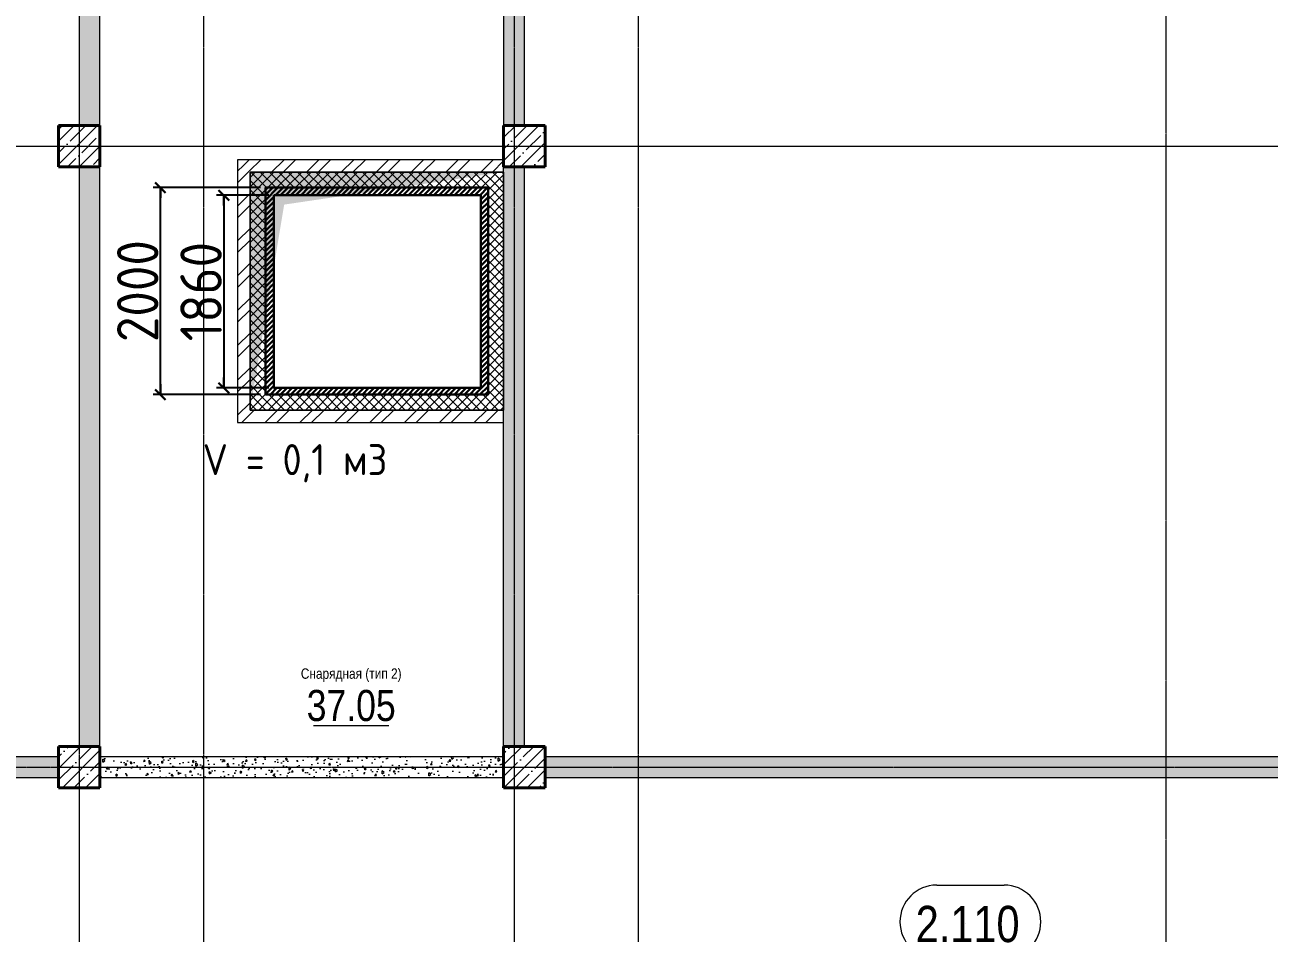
# Model space of a CAD drawing. Header units: millimetres. Extents: x -65509 to 912790, y 446 to 713294.
# Drawn here: x 194770 to 206790, y 229770 to 238548 of the extents above; entities that cross this region are included whole.
import ezdxf
from ezdxf.enums import TextEntityAlignment as Align

# ---------------------------------------------------------------- set-up
doc = ezdxf.new("R2010")
doc.units = ezdxf.units.MM
doc.linetypes.add('CENTER2', pattern=[28.575, 19.05, -3.175, 3.175, -3.175])
doc.linetypes.add('HIDDEN2', pattern=[4.7625, 3.175, -1.5875])
doc.layers.get('Defpoints').update_dxf_attribs({"color": 250})
for name, color, linetype, lineweight in [('10.6) Диафрагмы', 90, 'Continuous', 30), ('A-AREA', 250, 'Continuous', 15), ('АР_Area', 250, 'Continuous', 5), ('АР_Колонны', 250, 'Continuous', 30), ('АР_площадь пом', 250, 'Continuous', 5), ('АР_Стены ЖБ', 250, 'Continuous', 35), ('АР_Стены кирпич', 250, 'Continuous', 20), ('АР_Стены ПЕНОблок', 250, 'Continuous', 20), ('АР_Утеплитель', 250, 'Continuous', 0), ('АР_Штриховка', 250, 'Continuous', 0), ('ОВ_Шахты', 250, 'Continuous', 5), ('РД_Оси_100', 250, 'Continuous', 0)]:
    doc.layers.add(name, color=color, linetype=linetype, lineweight=lineweight)
doc.styles.add('style1', font='ARIALN.TTF')
doc.styles.add('СПДС', font='isocpeur.ttf', dxfattribs={"width": 0.9})
doc.dimstyles.new('Размера А3', dxfattribs={"dimtxt": 400, "dimasz": 100, "dimexe": 70, "dimexo": 50, "dimgap": 20, "dimtad": 1, "dimdec": 0, "dimrnd": 10, "dimzin": 0, "dimdsep": 46, "dimtxsty": 'СПДС', "dimblk": 'ARROWHEAD_6', "dimcen": 1, "dimazin": 0, "dimtfac": 1, "dimtdec": 0, "dimtmove": 2, "dimatfit": 0, "dimfxl": 1, "dimtolj": 1, "dimtzin": 0, "dimarcsym": 0})
pattern_1 = [(45, (142195.16, 127275.07), (-112.2532, 112.2532), []), (45, (142307.41, 127275.07), (-112.2532, 112.2532), [198.4375, -39.6875, 0, -39.6875])]
pattern_2 = [(95, (142195.16, 127275.07), (140.09465, 117.55338), [19.05, -209.55]), (40, (142195.16, 127275.07), (-160.01845, 110.17673), [15.24, -167.64058]), (145.45144, (142206.83, 127284.87), (-19.9238, 227.7301), [16.19, -178.09024]), (91.1842, (142159.24, 127311), (221.41024, 161.9534), [28.575, -314.325]), (141.63556, (142177.7, 127324.5), (-7.0866, 342.82676), [24.285, -267.1356]), (36.18415, (142159.24, 127311), (-7.0866, 342.82676), [22.85997, -251.45973]), (66, (142186.18, 127319.97), (179.51998, 34.89515), [19.05, -209.55]), (11, (142186.18, 127319.97), (-86.53993, 173.9412), [15.24, -167.64]), (116.45145, (142201.14, 127322.88), (92.98005, 208.83634), [16.19, -178.08994]), (82.5, (142195.16, 127275.07), (-57.60547, 61.973414), [0, -165.608, 0, -170.18, 0, -168.275]), (52.5, (142195.16, 127275.07), (-23.58973, 118.087), [0, -97.028, 0, -161.798, 0, -64.135]), (12.5, (142155.105, 127235.02), (99.927863, 91.826196), [0, -63.5, 0, -198.12, 0, -262.89]), (2.5, (142137.14, 127217.06), (86.7639, 122.72239), [0, -82.55, 0, -131.572, 0, -186.69])]

# ---------------------------------------------------------------- blocks, each defined once
blk = doc.blocks.new('СОШ_2200_АР_ОСИ_М100_28.05.24')
at = {"layer": 'РД_Оси_100', "linetype": 'CENTER2'}
for p, q in [((63600, -6155), (63600, 139938.679)), ((-5954.958, 110100), (119910, 110100)), ((35037.55, 110100), (119910, 110100)), ((-5954.958, 104100), (119910, 104100))]:
    blk.add_line(p, q, dxfattribs=at)
for points in [[(53100, 139938.679), (53100, -5755), (52949.266, -6155)], [(54300, 139938.679), (54300, -6155)], [(57300, 139938.679), (57300, -6155)], [(58500, 139938.679), (58500, -6155)]]:
    blk.add_lwpolyline(points, dxfattribs=at)
blk = doc.blocks.new('otv')
at = {"linetype": 'Continuous'}
blk.add_lwpolyline([(0, -1), (0, 0), (1, 0), (1, -1)], close=True, dxfattribs=at)
blk.add_solid([(0, -1), (0, 0), (0.1346, -0.1366), (1, 0)], dxfattribs=at)
blk = doc.blocks.new('MOK-МаркаПом_овал_ареал')
for p, q in [((-2.99, 3.76), (3.52, 3.76)), ((-2.75, -3), (2.75, -3))]:
    blk.add_line(p, q)
for centre, radius, start, end in [((-2.99, 0.21), 3.55, 90, 270), ((3.52, 0.21), 3.55, 270, 90), ((-7.41, 0), 7.16, 0, 0.001)]:
    blk.add_arc(centre, radius, start, end)
at = {"color": 0, "style": 'style1'}
blk.add_attdef('АР-ПОМЕЩЕНИЕ:НОМЕР', text='', height=3, dxfattribs=at).set_placement((0.26, 0), align=Align.MIDDLE)
blk = doc.blocks.new('MOK-МаркаПомещения1')
at = {"layer": 'A-AREA', "color": 0}
blk.add_line((-3.65, -1.94), (3.65, -1.94), dxfattribs=at)
at = {"layer": 'A-AREA', "color": 0, "style": 'style1'}
blk.add_attdef('АР-ПОМЕЩЕНИЕ:ПЛОЩАДЬ', text='', height=3, dxfattribs=at).set_placement((0, 0), align=Align.MIDDLE)
at = {"layer": 'Defpoints', "style": 'style1', "flags": 8}
blk.add_attdef('АР-ПОМЕЩЕНИЕ:НАИМЕНОВАНИЕ', text='', height=1, dxfattribs=at).set_placement((0, 2.96), align=Align.MIDDLE)
blk = doc.blocks.new('ARROWHEAD_6')
at = {"color": 0, "linetype": 'Continuous'}
for p, q in [((0, 0), (-1, 0)), ((-0.5, -0.5), (0.5, 0.5))]:
    blk.add_line(p, q, dxfattribs=at)
blk = doc.blocks.new('*D1085')
at = {"layer": '10.6) Диафрагмы', "color": 0, "lineweight": -2, "transparency": 16777216}
for p, q in [((197045, 236975), (196010, 236975)), ((196080, 235075), (196080, 236875)), ((197045, 234975), (196010, 234975))]:
    blk.add_line(p, q, dxfattribs=at)
at = {"layer": 'Defpoints', "color": 0, "lineweight": 25, "transparency": 16777216}
for p in [(196080, 236975), (197095, 236975), (197095, 234975)]:
    blk.add_point(p, dxfattribs=at)
at = {"layer": '10.6) Диафрагмы', "color": 0, "lineweight": -2, "transparency": 16777216, "xscale": 100, "yscale": 100, "zscale": 100}
for p, rotation in [((196080, 236975), 90), ((196080, 234975), 270)]:
    blk.add_blockref('ARROWHEAD_6', p, dxfattribs=dict(at, rotation=rotation))
at = {"layer": '10.6) Диафрагмы', "color": 0, "lineweight": 25, "transparency": 16777216, "insert": (195860, 235975), "char_height": 400, "attachment_point": 5, "rotation": 90, "style": 'СПДС'}
blk.add_mtext('\\A1;2000', dxfattribs=at)
blk = doc.blocks.new('*D1086')
at = {"layer": '10.6) Диафрагмы', "color": 0, "lineweight": -2, "transparency": 16777216}
for p, q in [((197126, 236902), (196622, 236902)), ((196692, 236802), (196692, 235139)), ((197126, 235039), (196622, 235039))]:
    blk.add_line(p, q, dxfattribs=at)
at = {"layer": 'Defpoints', "color": 0, "lineweight": 25, "transparency": 16777216}
for p in [(197176, 236902), (196692, 235039), (197176, 235039)]:
    blk.add_point(p, dxfattribs=at)
at = {"layer": '10.6) Диафрагмы', "color": 0, "lineweight": -2, "transparency": 16777216, "xscale": 100, "yscale": 100, "zscale": 100}
for p, rotation in [((196692, 236902), 90), ((196692, 235039), 270)]:
    blk.add_blockref('ARROWHEAD_6', p, dxfattribs=dict(at, rotation=rotation))
at = {"layer": '10.6) Диафрагмы', "color": 0, "lineweight": 25, "transparency": 16777216, "insert": (196472, 235970), "char_height": 400, "attachment_point": 5, "rotation": 90, "style": 'СПДС'}
blk.add_mtext('\\A1;1860', dxfattribs=at)

msp = doc.modelspace()

# ---------------------------------------------------------------- hatches: boundary and pattern name
at = {"layer": '10.6) Диафрагмы'}
h = msp.add_hatch(dxfattribs=at)
h.set_pattern_fill('ANSI31', color=256, scale=11)
h.paths.add_polyline_path([(197175.783, 236901.829), (199175.501, 236901.829), (199175.501, 235038.697), (197175.783, 235038.697)], flags=16)
h.paths.add_polyline_path([(197095.157, 234975.073), (199245.157, 234975.073), (199245.157, 236975.073), (197095.157, 236975.073)])
at = {"layer": 'АР_Штриховка', "linetype": 'Continuous', "lineweight": 0}
h = msp.add_hatch(dxfattribs=at)
h.set_pattern_fill('AR-CONC', color=256, angle=-315, style=0)
h.set_pattern_definition([(95, (142195.16, 127275.07), (140.09465, 117.55338), [19.05, -209.55]), (40, (142195.16, 127275.07), (-160.01845, 110.17673), [15.24, -167.64058]), (145.45144, (142206.83, 127284.87), (-19.9238, 227.7301), [16.19, -178.09024]), (91.1842, (142159.24, 127311), (221.41024, 161.9534), [28.575, -314.325]), (141.63556, (142177.7, 127324.5), (-7.0866, 342.82676), [24.285, -267.1356]), (36.18415, (142159.24, 127311), (-7.0866, 342.82676), [22.85997, -251.45973]), (66, (142186.18, 127319.97), (179.51998, 34.89515), [19.05, -209.55]), (11, (142186.18, 127319.97), (-86.53993, 173.9412), [15.24, -167.64]), (116.45145, (142201.14, 127322.88), (92.98005, 208.83634), [16.19, -178.08994]), (82.5, (142195.16, 127275.07), (-57.60547, 61.973414), [0, -165.608, 0, -170.18, 0, -168.275]), (52.5, (142195.16, 127275.07), (-23.58973, 118.087), [0, -97.028, 0, -161.798, 0, -64.135]), (12.5, (142155.105, 127235.02), (99.927863, 91.826196), [0, -63.5, 0, -198.12, 0, -262.89]), (2.5, (142137.14, 127217.06), (86.7639, 122.72239), [0, -82.55, 0, -131.572, 0, -186.69])])
h.paths.add_polyline_path([(195495.157, 243175.073), (195295.157, 243175.073), (195295.157, 237575.073), (195495.157, 237575.073)], flags=0)
h = msp.add_hatch(dxfattribs=at)
h.set_pattern_fill('AR-CONC', color=256, angle=-315, style=0)
h.set_pattern_definition([(95, (142195.16, 127275.07), (140.09465, 117.55338), [19.05, -209.55]), (40, (142195.16, 127275.07), (-160.01845, 110.17673), [15.24, -167.64058]), (145.45144, (142206.83, 127284.87), (-19.9238, 227.7301), [16.19, -178.09024]), (91.1842, (142159.24, 127311), (221.41024, 161.9534), [28.575, -314.325]), (141.63556, (142177.7, 127324.5), (-7.0866, 342.82676), [24.285, -267.1356]), (36.18415, (142159.24, 127311), (-7.0866, 342.82676), [22.85997, -251.45973]), (66, (142186.18, 127319.97), (179.51998, 34.89515), [19.05, -209.55]), (11, (142186.18, 127319.97), (-86.53993, 173.9412), [15.24, -167.64]), (116.45145, (142201.14, 127322.88), (92.98005, 208.83634), [16.19, -178.08994]), (82.5, (142195.16, 127275.07), (-57.60547, 61.973414), [0, -165.608, 0, -170.18, 0, -168.275]), (52.5, (142195.16, 127275.07), (-23.58973, 118.087), [0, -97.028, 0, -161.798, 0, -64.135]), (12.5, (142155.105, 127235.02), (99.927863, 91.826196), [0, -63.5, 0, -198.12, 0, -262.89]), (2.5, (142137.14, 127217.06), (86.7639, 122.72239), [0, -82.55, 0, -131.572, 0, -186.69])])
h.paths.add_polyline_path([(199595.157, 243175.073), (199395.157, 243175.073), (199395.157, 241975.073), (199595.157, 241975.073)], flags=0)
h.paths.add_polyline_path([(199595.157, 239775.073), (199395.157, 239775.073), (199395.157, 237575.073), (199595.157, 237575.073)], flags=0)
at = {"layer": 'АР_Штриховка', "linetype": 'Continuous', "lineweight": 5}
h = msp.add_hatch(dxfattribs=at)
h.set_pattern_fill('ANSI35', color=256, scale=25, style=0)
h.set_pattern_definition(pattern_1)
h.paths.add_polyline_path([(195095.157, 237175.073), (195495.157, 237175.073), (195495.157, 237575.073), (195095.157, 237575.073)], flags=0)
h = msp.add_hatch(dxfattribs=at)
h.set_pattern_fill('ANSI35', color=256, scale=25, style=0)
h.set_pattern_definition(pattern_1)
h.paths.add_polyline_path([(199395.157, 237175.073), (199795.157, 237175.073), (199795.157, 237575.073), (199395.157, 237575.073)], flags=0)
at = {"layer": 'АР_Штриховка', "linetype": 'Continuous', "lineweight": 0}
h = msp.add_hatch(dxfattribs=at)
h.set_pattern_fill('AR-CONC', color=256, angle=-315, style=0)
h.set_pattern_definition([(95, (142195.16, 127275.07), (140.09465, 117.55338), [19.05, -209.55]), (40, (142195.16, 127275.07), (-160.01845, 110.17673), [15.24, -167.64058]), (145.45144, (142206.83, 127284.87), (-19.9238, 227.7301), [16.19, -178.09024]), (91.1842, (142159.24, 127311), (221.41024, 161.9534), [28.575, -314.325]), (141.63556, (142177.7, 127324.5), (-7.0866, 342.82676), [24.285, -267.1356]), (36.18415, (142159.24, 127311), (-7.0866, 342.82676), [22.85997, -251.45973]), (66, (142186.18, 127319.97), (179.51998, 34.89515), [19.05, -209.55]), (11, (142186.18, 127319.97), (-86.53993, 173.9412), [15.24, -167.64]), (116.45145, (142201.14, 127322.88), (92.98005, 208.83634), [16.19, -178.08994]), (82.5, (142195.16, 127275.07), (-57.60547, 61.973414), [0, -165.608, 0, -170.18, 0, -168.275]), (52.5, (142195.16, 127275.07), (-23.58973, 118.087), [0, -97.028, 0, -161.798, 0, -64.135]), (12.5, (142155.105, 127235.02), (99.927863, 91.826196), [0, -63.5, 0, -198.12, 0, -262.89]), (2.5, (142137.14, 127217.06), (86.7639, 122.72239), [0, -82.55, 0, -131.572, 0, -186.69])])
h.paths.add_polyline_path([(195495.157, 237175.073), (195295.157, 237175.073), (195295.157, 231575.073), (195495.157, 231575.073)], flags=0)
h = msp.add_hatch(dxfattribs=at)
h.set_pattern_fill('ANSI32', color=256, scale=25, style=0)
h.set_pattern_definition([(45, (142195.16, 127275.07), (-168.3798, 168.3798), []), (45, (142307.4, 127275.07), (-168.3798, 168.3798), [])])
h.paths.add_polyline_path([(196825.157, 237245.073), (196945.157, 237125.073), (199395.157, 237125.073), (199395.157, 237245.073)], flags=0)
h = msp.add_hatch(dxfattribs=at)
h.set_pattern_fill('ANSI32', color=256, scale=25, style=0)
h.set_pattern_definition([(45, (142195.16, 127275.07), (-168.3798, 168.3798), []), (45, (142307.4, 127275.07), (-168.3798, 168.3798), [])])
h.paths.add_polyline_path([(196825.157, 234705.073), (196945.157, 234825.073), (196945.157, 237125.073), (196825.157, 237245.073)], flags=0)
h = msp.add_hatch(dxfattribs=at)
h.set_pattern_fill('AR-CONC', color=256, angle=-315, style=0)
h.set_pattern_definition([(95, (142195.16, 127275.07), (140.09465, 117.55338), [19.05, -209.55]), (40, (142195.16, 127275.07), (-160.01845, 110.17673), [15.24, -167.64058]), (145.45144, (142206.83, 127284.87), (-19.9238, 227.7301), [16.19, -178.09024]), (91.1842, (142159.24, 127311), (221.41024, 161.9534), [28.575, -314.325]), (141.63556, (142177.7, 127324.5), (-7.0866, 342.82676), [24.285, -267.1356]), (36.18415, (142159.24, 127311), (-7.0866, 342.82676), [22.85997, -251.45973]), (66, (142186.18, 127319.97), (179.51998, 34.89515), [19.05, -209.55]), (11, (142186.18, 127319.97), (-86.53993, 173.9412), [15.24, -167.64]), (116.45145, (142201.14, 127322.88), (92.98005, 208.83634), [16.19, -178.08994]), (82.5, (142195.16, 127275.07), (-57.60547, 61.973414), [0, -165.608, 0, -170.18, 0, -168.275]), (52.5, (142195.16, 127275.07), (-23.58973, 118.087), [0, -97.028, 0, -161.798, 0, -64.135]), (12.5, (142155.105, 127235.02), (99.927863, 91.826196), [0, -63.5, 0, -198.12, 0, -262.89]), (2.5, (142137.14, 127217.06), (86.7639, 122.72239), [0, -82.55, 0, -131.572, 0, -186.69])])
h.paths.add_polyline_path([(199595.157, 237175.073), (199395.157, 237175.073), (199395.157, 237125.073), (199595.157, 237125.073)], flags=0)
h.paths.add_polyline_path([(199595.157, 237125.073), (199395.157, 237125.073), (199395.157, 234825.073), (199595.157, 234825.073)], flags=0)
h.paths.add_polyline_path([(199595.157, 234825.073), (199395.157, 234825.073), (199395.157, 231575.073), (199595.157, 231575.073)], flags=0)
h = msp.add_hatch(dxfattribs=at)
h.set_pattern_fill('ANSI37', color=256, scale=20, style=0)
h.set_pattern_definition([(45, (142195.16, 127275.07), (-44.90128, 44.90128), []), (135, (142195.16, 127275.07), (-44.90128, -44.90128), [])])
h.paths.add_polyline_path([(199245.157, 236975.073), (199395.157, 237125.073), (196945.157, 237125.073), (197095.157, 236975.073)], flags=0)
h = msp.add_hatch(dxfattribs=at)
h.set_pattern_fill('ANSI37', color=256, scale=20, angle=-360, style=0)
h.set_pattern_definition([(45, (142195.16, 127275.07), (-44.90128, 44.90128), []), (135, (142195.16, 127275.07), (-44.90128, -44.90128), [])])
h.paths.add_polyline_path([(197095.157, 236975.073), (196945.157, 237125.073), (196945.157, 234825.073), (197095.157, 234975.073)], flags=0)
h = msp.add_hatch(dxfattribs=at)
h.set_pattern_fill('ANSI37', color=256, scale=20, style=0)
h.set_pattern_definition([(45, (142195.16, 127275.07), (-44.90128, 44.90128), []), (135, (142195.16, 127275.07), (-44.90128, -44.90128), [])])
h.paths.add_polyline_path([(199245.157, 234975.073), (199395.157, 234825.073), (199395.157, 237125.073), (199245.157, 236975.073)], flags=0)
h = msp.add_hatch(dxfattribs=at)
h.set_pattern_fill('ANSI37', color=256, scale=20, style=0)
h.set_pattern_definition([(45, (142195.16, 127275.07), (-44.90128, 44.90128), []), (135, (142195.16, 127275.07), (-44.90128, -44.90128), [])])
h.paths.add_polyline_path([(197095.157, 234975.073), (196945.157, 234825.073), (199395.157, 234825.073), (199245.157, 234975.073)], flags=0)
h = msp.add_hatch(dxfattribs=at)
h.set_pattern_fill('ANSI32', color=256, scale=25, style=0)
h.set_pattern_definition([(45, (142195.16, 127275.07), (-168.3798, 168.3798), []), (45, (142307.4, 127275.07), (-168.3798, 168.3798), [])])
h.paths.add_polyline_path([(196945.157, 234825.073), (196825.157, 234705.073), (199395.157, 234705.073), (199395.157, 234825.073)], flags=0)
at = {"layer": 'АР_Штриховка', "linetype": 'Continuous', "lineweight": 5}
h = msp.add_hatch(dxfattribs=at)
h.set_pattern_fill('ANSI35', color=256, scale=25, style=0)
h.set_pattern_definition(pattern_1)
h.paths.add_polyline_path([(195095.157, 231175.073), (195495.157, 231175.073), (195495.157, 231575.073), (195095.157, 231575.073)], flags=0)
h = msp.add_hatch(dxfattribs=at)
h.set_pattern_fill('ANSI35', color=256, scale=25, style=0)
h.set_pattern_definition(pattern_1)
h.paths.add_polyline_path([(199395.157, 231175.073), (199795.157, 231175.073), (199795.157, 231575.073), (199395.157, 231575.073)], flags=0)
at = {"layer": 'АР_Штриховка', "linetype": 'Continuous', "lineweight": 0}
h = msp.add_hatch(dxfattribs=at)
h.set_pattern_fill('AR-CONC', color=256, angle=45, style=0)
h.set_pattern_definition(pattern_2)
h.paths.add_polyline_path([(195095.157, 231275.073), (195095.157, 231475.073), (194095.158, 231475.073), (194095.158, 231275.073)], flags=0)
h.paths.add_polyline_path([(192295.157, 231275.073), (192295.157, 231475.073), (187995.157, 231475.073), (187995.157, 231275.073)], flags=0)
h = msp.add_hatch(dxfattribs=at)
h.set_pattern_fill('AR-CONC', color=256, angle=45, style=0)
h.set_pattern_definition(pattern_2)
h.paths.add_polyline_path([(199395.157, 231275.073), (199395.157, 231475.073), (195495.157, 231475.073), (195495.157, 231275.073)], flags=0)
h = msp.add_hatch(dxfattribs=at)
h.set_pattern_fill('AR-CONC', color=256, angle=45, style=0)
h.set_pattern_definition(pattern_2)
h.paths.add_polyline_path([(207095.157, 231275.073), (207095.157, 231475.073), (199795.157, 231475.073), (199795.157, 231275.073)], flags=0)

# ---------------------------------------------------------------- linework, layer by layer
at = {"layer": '10.6) Диафрагмы'}
for points in [[(197095.157, 234975.073), (199245.157, 234975.073), (199245.157, 236975.073), (197095.157, 236975.073)], [(197175.783, 236901.829), (199175.501, 236901.829), (199175.501, 235038.697), (197175.783, 235038.697)]]:
    msp.add_lwpolyline(points, close=True, dxfattribs=at)
at = {"layer": 'АР_Колонны', "linetype": 'HIDDEN2', "lineweight": 25}
for p, q in [((195095.157, 237575.073), (195495.157, 237575.073)), ((195095.157, 237175.073), (195095.157, 237575.073)), ((195495.157, 237575.073), (195495.157, 237175.073)), ((199395.157, 237575.073), (199795.157, 237575.073)), ((199395.157, 237175.073), (199395.157, 237575.073)), ((199795.157, 237575.073), (199795.157, 237175.073)), ((195495.157, 237175.073), (195095.157, 237175.073)), ((199795.157, 237175.073), (199395.157, 237175.073)), ((195095.157, 231575.073), (195495.157, 231575.073)), ((195095.157, 231175.073), (195095.157, 231575.073)), ((195495.157, 231575.073), (195495.157, 231175.073)), ((199395.157, 231575.073), (199795.157, 231575.073)), ((199395.157, 231175.073), (199395.157, 231575.073)), ((199795.157, 231575.073), (199795.157, 231175.073)), ((195495.157, 231175.073), (195095.157, 231175.073)), ((199795.157, 231175.073), (199395.157, 231175.073))]:
    msp.add_line(p, q, dxfattribs=at)
at = {"layer": 'АР_Колонны', "linetype": 'Continuous', "lineweight": 35}
for p, q in [((195095.157, 237575.073), (195495.157, 237575.073)), ((195095.157, 237175.073), (195095.157, 237575.073)), ((195495.157, 237175.073), (195495.157, 237575.073)), ((199395.157, 237575.073), (199795.157, 237575.073)), ((199395.157, 237175.073), (199395.157, 237575.073)), ((199795.157, 237175.073), (199795.157, 237575.073)), ((195095.157, 237175.073), (195495.157, 237175.073)), ((199395.157, 237175.073), (199795.157, 237175.073)), ((195095.157, 231575.073), (195495.157, 231575.073)), ((195095.157, 231175.073), (195095.157, 231575.073)), ((195495.157, 231175.073), (195495.157, 231575.073)), ((199395.157, 231575.073), (199795.157, 231575.073)), ((199395.157, 231175.073), (199395.157, 231575.073)), ((199795.157, 231175.073), (199795.157, 231575.073)), ((195095.157, 231175.073), (195495.157, 231175.073)), ((199395.157, 231175.073), (199795.157, 231175.073))]:
    msp.add_line(p, q, dxfattribs=at)
at = {"layer": 'АР_Стены ЖБ', "linetype": 'Continuous', "lineweight": 40}
for p, q in [((195495.157, 237575.073), (195095.157, 237575.073)), ((195095.157, 237575.073), (195095.157, 237175.073)), ((195495.157, 237175.073), (195495.157, 237575.073)), ((199795.157, 237575.073), (199395.157, 237575.073)), ((199395.157, 237575.073), (199395.157, 237175.073)), ((199795.157, 237175.073), (199795.157, 237575.073)), ((195095.157, 237175.073), (195495.157, 237175.073)), ((199395.157, 237175.073), (199795.157, 237175.073)), ((195495.157, 231575.073), (195095.157, 231575.073)), ((195095.157, 231575.073), (195095.157, 231175.073)), ((195495.157, 231175.073), (195495.157, 231575.073)), ((199795.157, 231575.073), (199395.157, 231575.073)), ((199395.157, 231575.073), (199395.157, 231175.073)), ((199795.157, 231175.073), (199795.157, 231575.073)), ((195095.157, 231175.073), (195495.157, 231175.073)), ((199395.157, 231175.073), (199795.157, 231175.073))]:
    msp.add_line(p, q, dxfattribs=at)
at = {"layer": 'АР_Стены кирпич', "linetype": 'Continuous', "lineweight": 20}
for p, q in [((199395.157, 237245.073), (196825.157, 237245.073)), ((196825.157, 237245.073), (196825.157, 234705.073)), ((199395.157, 237125.073), (199395.157, 237245.073)), ((196945.157, 237125.073), (199395.157, 237125.073)), ((196945.157, 234825.073), (196945.157, 237125.073)), ((199395.157, 234825.073), (196945.157, 234825.073)), ((199395.157, 234705.073), (199395.157, 234825.073)), ((196825.157, 234705.073), (199395.157, 234705.073))]:
    msp.add_line(p, q, dxfattribs=at)
at = {"layer": 'АР_Стены ПЕНОблок', "linetype": 'Continuous', "lineweight": 20}
for p, q in [((195295.157, 243175.073), (195295.157, 237575.073)), ((195495.157, 237575.073), (195495.157, 243175.073)), ((199395.157, 239775.073), (199395.157, 237575.073)), ((199595.157, 237575.073), (199595.157, 239775.073)), ((195295.157, 237575.073), (195495.157, 237575.073)), ((199395.157, 237575.073), (199595.157, 237575.073)), ((195495.157, 237175.073), (195295.157, 237175.073)), ((195295.157, 237175.073), (195295.157, 231575.073)), ((195495.157, 231575.073), (195495.157, 237175.073)), ((199395.157, 231575.073), (199395.157, 237175.073)), ((199595.157, 237175.073), (199395.157, 237175.073)), ((199595.157, 231575.073), (199595.157, 237175.073)), ((195295.157, 231575.073), (195495.157, 231575.073)), ((199395.157, 231575.073), (199595.157, 231575.073)), ((195095.157, 231475.073), (194095.158, 231475.073)), ((195095.157, 231275.073), (195095.157, 231475.073)), ((199395.157, 231475.073), (195495.157, 231475.073)), ((195495.157, 231475.073), (195495.157, 231275.073)), ((199395.157, 231275.073), (199395.157, 231475.073)), ((207095.157, 231475.073), (199795.157, 231475.073)), ((199795.157, 231475.073), (199795.157, 231275.073)), ((194095.158, 231275.073), (195095.157, 231275.073)), ((195495.157, 231275.073), (199395.157, 231275.073)), ((199795.157, 231275.073), (207095.157, 231275.073))]:
    msp.add_line(p, q, dxfattribs=at)
at = {"layer": 'АР_Утеплитель', "linetype": 'Continuous', "lineweight": 0}
for p, q in [((199395.157, 237125.073), (196945.157, 237125.073)), ((196945.157, 237125.073), (196945.157, 234825.073)), ((199395.157, 234825.073), (199395.157, 237125.073)), ((197095.157, 236975.073), (199245.157, 236975.073)), ((197095.157, 234975.073), (197095.157, 236975.073)), ((199245.157, 236975.073), (199245.157, 234975.073)), ((199245.157, 234975.073), (197095.157, 234975.073)), ((196945.157, 234825.073), (199395.157, 234825.073))]:
    msp.add_line(p, q, dxfattribs=at)

# ---------------------------------------------------------------- block references
at = {"layer": 'АР_Area', "linetype": 'Continuous', "lineweight": 5}
ref = msp.add_blockref('MOK-МаркаПом_овал_ареал', (203877.574, 229858.633), dxfattribs=dict(at, xscale=100, yscale=100, zscale=100))
ref.add_attrib('АР-ПОМЕЩЕНИЕ:НОМЕР', '2.110', dxfattribs={"layer": '0', "color": 0, "height": 350, "style": 'style1'}).set_placement((203877.574, 229858.633), align=Align.MIDDLE)
ref.add_attrib('АР-ПОМЕЩЕНИЕ:НАИМЕНОВАНИЕ', 'Коридор', dxfattribs={"layer": 'Defpoints', "color": 2, "height": 100, "style": 'style1'}).set_placement((203868.159, 229377.24), align=Align.MIDDLE)
at = {"layer": 'АР_площадь пом', "linetype": 'Continuous', "lineweight": 5}
ref = msp.add_blockref('MOK-МаркаПомещения1', (197922.478, 231970.449), dxfattribs=dict(at, xscale=100, yscale=100, zscale=100))
ref.add_attrib('АР-ПОМЕЩЕНИЕ:НАИМЕНОВАНИЕ', 'Снарядная (тип 2)', dxfattribs={"layer": 'Defpoints', "height": 100, "style": 'style1'}).set_placement((197922.478, 232266.012), align=Align.MIDDLE)
ref.add_attrib('АР-ПОМЕЩЕНИЕ:ПЛОЩАДЬ', '37.05', dxfattribs={"layer": 'A-AREA', "color": 0, "height": 300, "style": 'style1'}).set_placement((197922.478, 231970.449), align=Align.MIDDLE)
at = {"layer": 'ОВ_Шахты', "xscale": 2450, "yscale": 2300}
msp.add_blockref('otv', (196945.157, 237125.073), dxfattribs=at)
at = {"layer": 'РД_Оси_100'}
msp.add_blockref('СОШ_2200_АР_ОСИ_М100_28.05.24', (142195.157, 127275.073), dxfattribs=at)

# ---------------------------------------------------------------- texts
at = {"layer": '10.6) Диафрагмы', "color": 18, "lineweight": 25, "true_color": 0x000000, "insert": (197379.783, 234311.405), "char_height": 300, "attachment_point": 5, "style": 'СПДС'}
msp.add_mtext('\\A1;V = 0,1 м3', dxfattribs=at)

# ---------------------------------------------------------------- dimensions: what is measured, and where the dimension line sits
at = {"layer": '10.6) Диафрагмы', "color": 18, "lineweight": 25, "true_color": 0x000000}
for base, p1, p2, picture, middle in [((196079.759, 236975.073), (197095.157, 234975.073), (197095.157, 236975.073), '*D1085', (195859.759, 235975.073)), ((196692.285, 235038.697), (197175.783, 236901.829), (197175.783, 235038.697), '*D1086', (196472.285, 235970.263))]:
    dim = msp.add_linear_dim(base=base, p1=p1, p2=p2, angle=90, dimstyle='Размера А3', dxfattribs=at)
    dim.commit()
    dim.dimension.update_dxf_attribs({"geometry": picture, "text_midpoint": middle})

doc.saveas('drawing.dxf')
